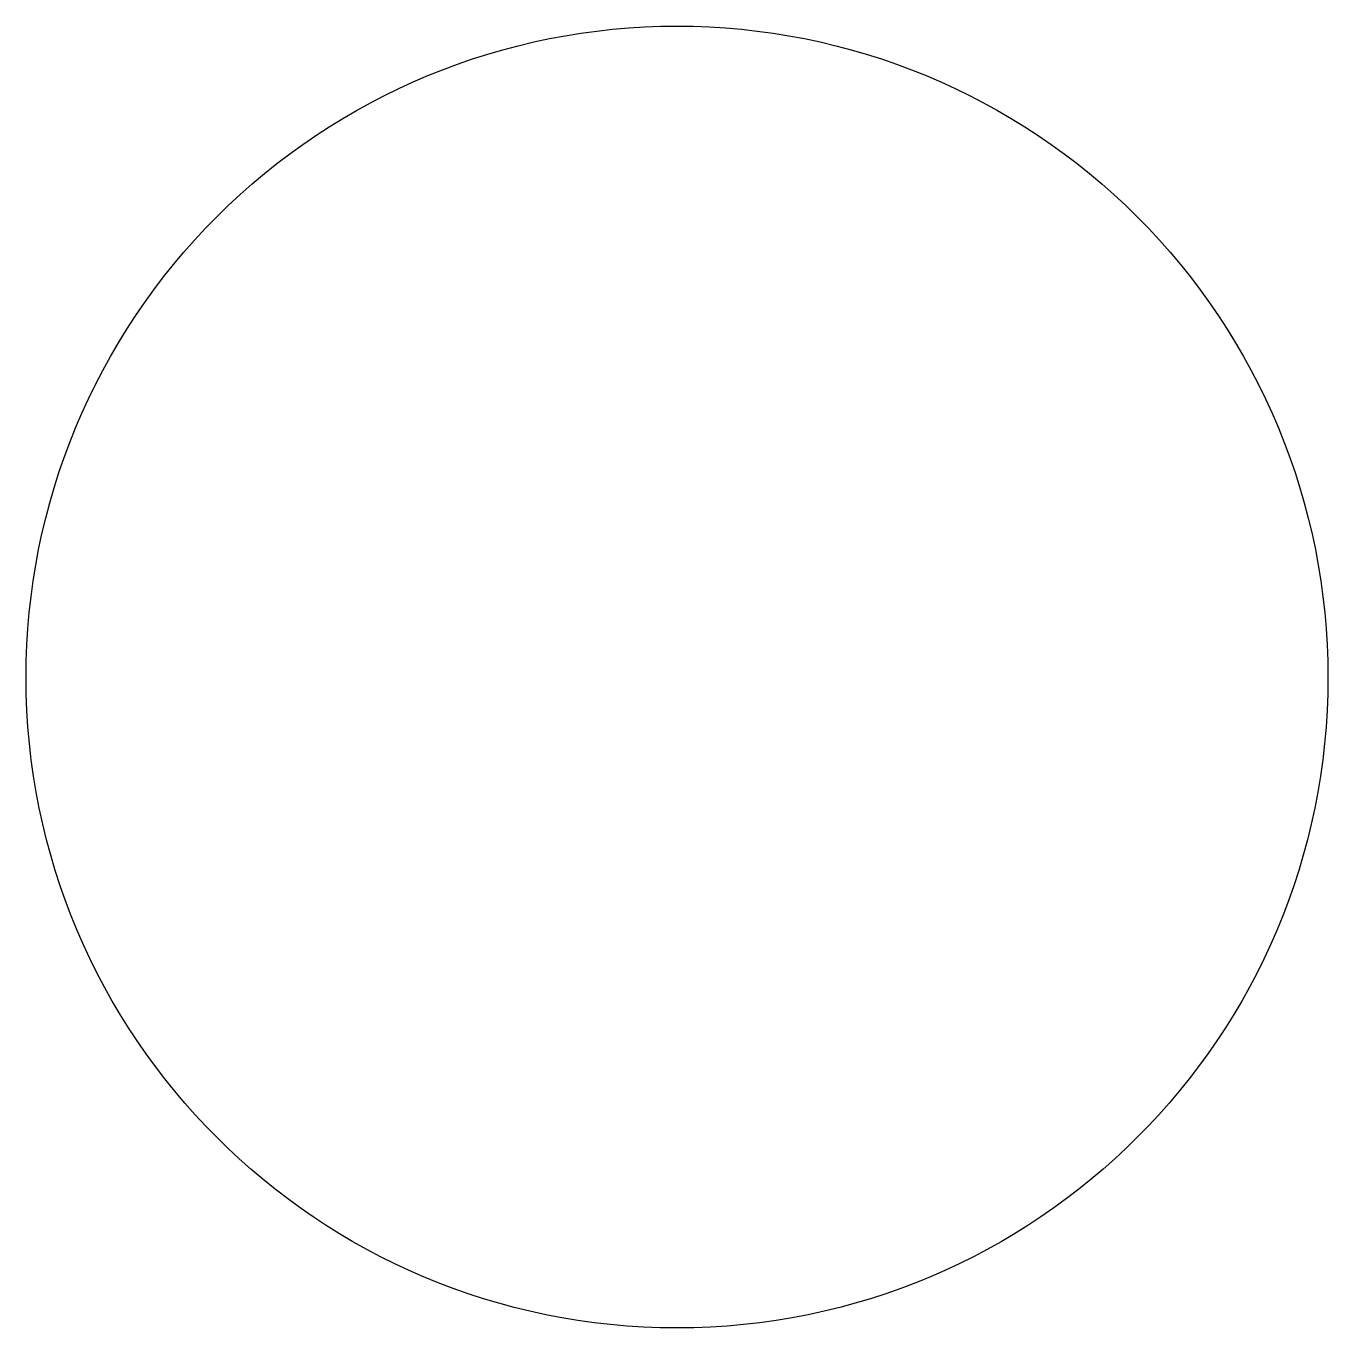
# Model space of a CAD drawing. Extents: x 22 to 258, y 18 to 262.
# Drawn here: x 98.4 to 108.12, y 68.95 to 78.67 of the extents above; entities that cross this region are included whole.
import ezdxf

# ---------------------------------------------------------------- set-up
doc = ezdxf.new("R2010")
doc.units = 0
doc.layers.add('cut', color=7, linetype='CONTINUOUS')

msp = doc.modelspace()

# ---------------------------------------------------------------- linework, layer by layer
at = {"layer": 'cut', "color": 7}
msp.add_lwpolyline([(108.117672, 73.810212), (108.117672, 73.810212)], close=True, dxfattribs=at)
for points in [[(99.823082, 77.245944), (100.734295, 78.157156), (101.970165, 78.66907), (103.258814, 78.66907)], [(103.258814, 78.66907), (104.547463, 78.66907), (105.783333, 78.157156), (106.694546, 77.245944)], [(98.399956, 73.810212), (98.399956, 75.098861), (98.91187, 76.334731), (99.823082, 77.245944)], [(106.694546, 77.245944), (107.605758, 76.334731), (108.117672, 75.098861), (108.117672, 73.810212)], [(103.258814, 68.951358), (100.575342, 68.951357), (98.399958, 71.12674), (98.399956, 73.810212)], [(108.117672, 73.810212), (108.11767, 71.12674), (105.942286, 68.951357), (103.258814, 68.951358)]]:
    msp.add_open_spline(points, degree=3, dxfattribs=at)

doc.saveas('drawing.dxf')
